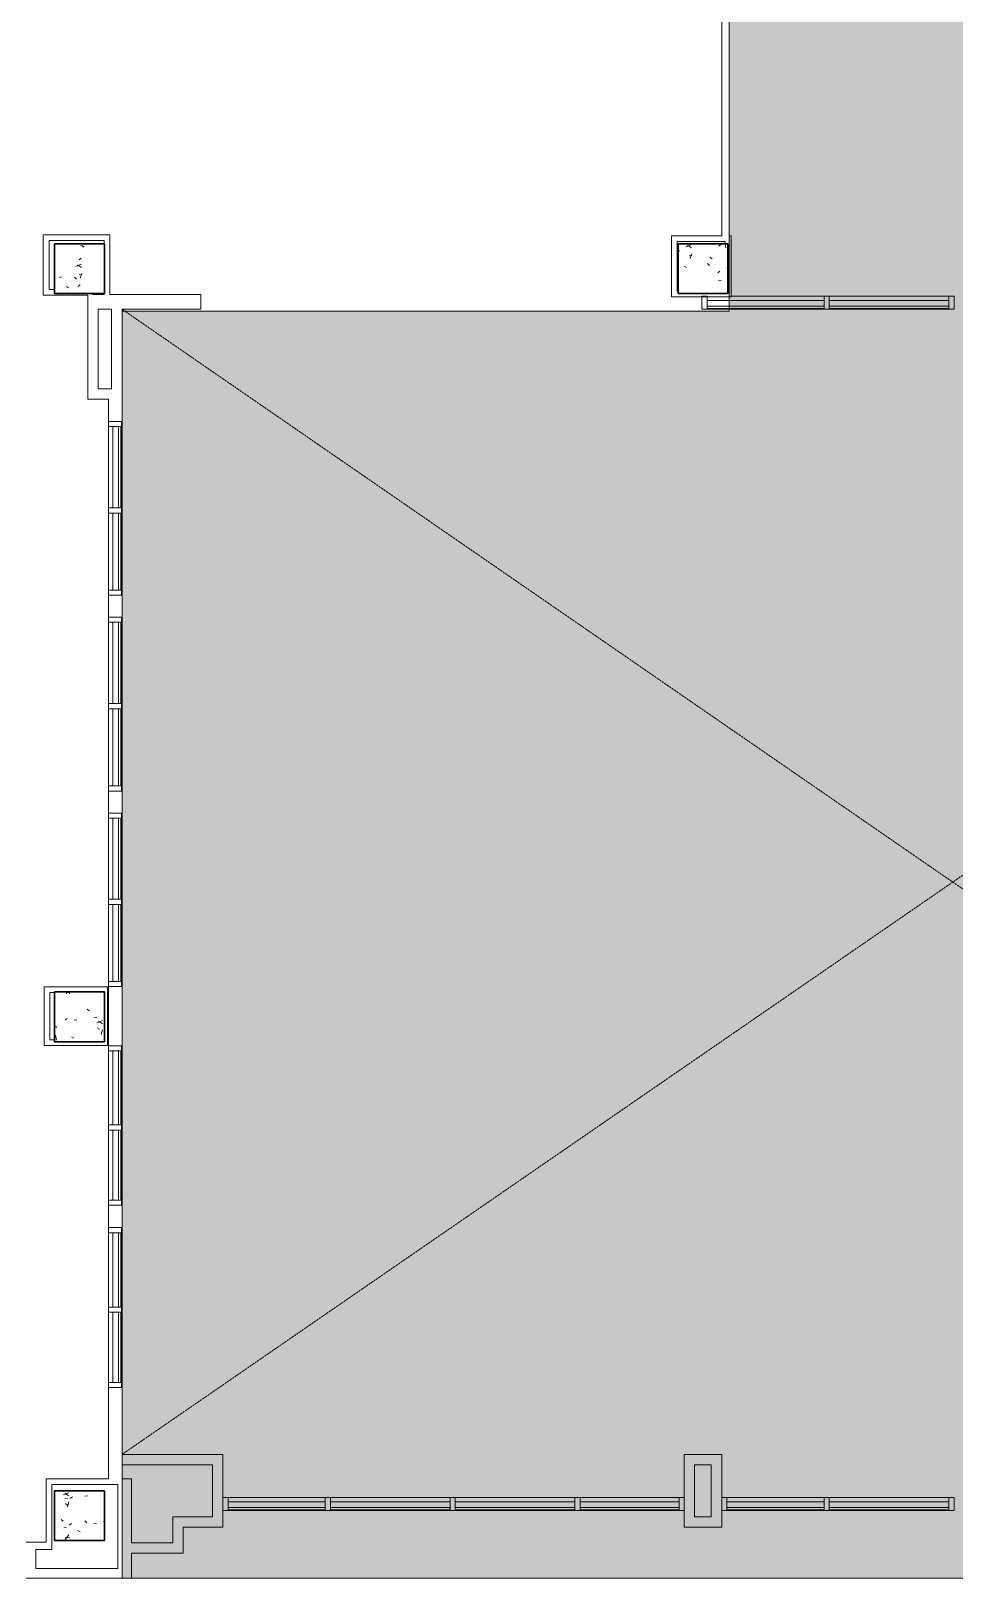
# Model space of a CAD drawing. Header units: inches. Extents: x 45807 to 48637, y -37659 to -35436.
# Drawn here: x 46526 to 46970, y -37659 to -36914 of the extents above; entities that cross this region are included whole.
import ezdxf

# ---------------------------------------------------------------- set-up
doc = ezdxf.new("R2010")
doc.units = ezdxf.units.IN
doc.header["$MEASUREMENT"] = 0
doc.linetypes.add('Hidden 1_8_', pattern=[0.1875, 0.125, -0.0625])
for name, color, linetype, lineweight in [('A-DETL-GENF', 92, 'Continuous', 9), ('A-DETL-HDLN', 90, 'Hidden 1_8_', 9), ('A-DETL-THIN', 151, 'Continuous', 9), ('A-GLAZ-CURT', 52, 'Continuous', 9), ('A-GLAZ-CWMG', 51, 'Continuous', 9), ('A-WALL', 113, 'Continuous', 9), ('I-WALL', 2, 'Continuous', 9), ('S-COLS', 52, 'Continuous', 9)]:
    doc.layers.add(name, color=color, linetype=linetype, lineweight=lineweight)

# ---------------------------------------------------------------- blocks, each defined once
blk = doc.blocks.new('Concrete-Rectangular-Column - 24 x 24-V3-FIRST FLOOR DEMOLITION')
at = {"layer": 'S-COLS'}
h = blk.add_hatch(dxfattribs=at)
h.set_pattern_fill('FP2_5', color=256, style=0, pattern_type=2)
h.set_pattern_definition([(50, (-46549.434, 37028.848), (27.5427005, -2.409921), [2.88, -31.68]), (355, (-46549.434, 37028.848), (-5.327844, 28.884266), [2.304, -25.344]), (100.451, (-46547.138, 37028.647), (22.215316, 26.47393), [2.448, -26.924]), (46.184, (-46549.434, 37036.528), (40.981875, -6.356422), [4.32, -47.52]), (96.636, (-46546.018, 37035.998), (35.890748, 37.40619), [3.671, -40.386]), (351.184, (-46549.434, 37036.53), (35.890973, 37.406216), [3.456, -38.016]), (21, (-46545.594, 37034.608), (22.921036, -15.4607306), [2.88, -31.68]), (326, (-46545.594, 37034.608), (9.343532, 27.845738), [2.304, -25.344]), (71.451, (-46543.683, 37033.32), (32.264769, 12.384422), [2.448, -26.924]), (37.5, (-46549.434, 37028.848), (0.466855, 12.782707), [1.267, -23.77, 1.267, -24.461, -25.44]), (37.5, (-46549.434, 37028.848), (0.466855, 12.782707), [-50.765, 1.267, -24.173]), (7.5, (-46549.434, 37028.848), (10.1015895, 15.1450904), [1.267, -13.402, 1.267, -23.194, -9.696]), (7.5, (-46549.434, 37028.848), (10.1015895, 15.1450904), [-39.13, 1.267, -8.429]), (327.5, (-46557.997, 37028.848), (20.4991609, -0.8657796), [1.267, -8.333, 1.267, -28.685, -39.744]), (327.5, (-46557.997, 37028.848), (20.4991609, -0.8657796), [-39.552, 1.267, -38.477]), (317.5, (-46561.837, 37028.848), (22.3947794, 3.844288), [1.267, -11.213, 1.267, -18.624, -28.224]), (317.5, (-46561.837, 37028.848), (22.3947794, 3.844288), [-32.371, 1.267, -26.957])])
h.paths.add_polyline_path([(-12, -12), (12, -12), (12, 12), (-12, 12)], flags=0)
at = {"layer": 'S-COLS', "lineweight": 30}
for p, q in [((12, 12), (-12, 12)), ((-12, 12), (-12, -12)), ((12, -12), (12, 12)), ((-12, -12), (12, -12))]:
    blk.add_line(p, q, dxfattribs=at)
blk = doc.blocks.new('Concrete-Rectangular-Column - 24 x 24-V6-FIRST FLOOR DEMOLITION')
at = {"layer": 'S-COLS'}
h = blk.add_hatch(dxfattribs=at)
h.set_pattern_fill('FP2_8', color=256, style=0, pattern_type=2)
h.set_pattern_definition([(50, (-46549.434, 37388.848), (27.5427005, -2.409921), [2.88, -31.68]), (355, (-46549.434, 37388.848), (-5.327844, 28.884266), [2.304, -25.344]), (100.451, (-46547.138, 37388.647), (22.215316, 26.47393), [2.448, -26.924]), (46.184, (-46549.434, 37396.528), (40.981875, -6.356422), [4.32, -47.52]), (96.636, (-46546.018, 37395.998), (35.890748, 37.40619), [3.671, -40.386]), (351.184, (-46549.434, 37396.53), (35.890973, 37.406216), [3.456, -38.016]), (21, (-46545.594, 37394.608), (22.921036, -15.4607306), [2.88, -31.68]), (326, (-46545.594, 37394.608), (9.343532, 27.845738), [2.304, -25.344]), (71.451, (-46543.683, 37393.32), (32.264769, 12.384422), [2.448, -26.924]), (37.5, (-46549.434, 37388.848), (0.466855, 12.782707), [1.267, -23.77, 1.267, -24.461, -25.44]), (37.5, (-46549.434, 37388.848), (0.466855, 12.782707), [-50.765, 1.267, -24.173]), (7.5, (-46549.434, 37388.848), (10.1015895, 15.1450904), [1.267, -13.402, 1.267, -23.194, -9.696]), (7.5, (-46549.434, 37388.848), (10.1015895, 15.1450904), [-39.13, 1.267, -8.429]), (327.5, (-46557.997, 37388.848), (20.4991609, -0.8657796), [1.267, -8.333, 1.267, -28.685, -39.744]), (327.5, (-46557.997, 37388.848), (20.4991609, -0.8657796), [-39.552, 1.267, -38.477]), (317.5, (-46561.837, 37388.848), (22.3947794, 3.844288), [1.267, -11.213, 1.267, -18.624, -28.224]), (317.5, (-46561.837, 37388.848), (22.3947794, 3.844288), [-32.371, 1.267, -26.957])])
h.paths.add_polyline_path([(-9.2, -12), (12, -12), (12, 12), (-12, 12), (-12, -12)], flags=0)
at = {"layer": 'S-COLS', "lineweight": 30}
for p, q in [((12, 12), (-12, 12)), ((-12, 12), (-12, -12)), ((12, -12), (12, 12)), ((-12, -12), (12, -12))]:
    blk.add_line(p, q, dxfattribs=at)
blk = doc.blocks.new('Concrete-Rectangular-Column - 24 x 24-V10-FIRST FLOOR DEMOLITION')
at = {"layer": 'S-COLS'}
h = blk.add_hatch(dxfattribs=at)
h.set_pattern_fill('FP2_12', color=256, style=0, pattern_type=2)
h.set_pattern_definition([(50, (-46549.434, 37628.848), (27.5427005, -2.409921), [2.88, -31.68]), (355, (-46549.434, 37628.848), (-5.327844, 28.884266), [2.304, -25.344]), (100.451, (-46547.138, 37628.647), (22.215316, 26.47393), [2.448, -26.924]), (46.184, (-46549.434, 37636.528), (40.981875, -6.356422), [4.32, -47.52]), (96.636, (-46546.018, 37635.998), (35.890748, 37.40619), [3.671, -40.386]), (351.184, (-46549.434, 37636.53), (35.890973, 37.406216), [3.456, -38.016]), (21, (-46545.594, 37634.608), (22.921036, -15.4607306), [2.88, -31.68]), (326, (-46545.594, 37634.608), (9.343532, 27.845738), [2.304, -25.344]), (71.451, (-46543.683, 37633.32), (32.264769, 12.384422), [2.448, -26.924]), (37.5, (-46549.434, 37628.848), (0.466855, 12.782707), [1.267, -23.77, 1.267, -24.461, -25.44]), (37.5, (-46549.434, 37628.848), (0.466855, 12.782707), [-50.765, 1.267, -24.173]), (7.5, (-46549.434, 37628.848), (10.1015895, 15.1450904), [1.267, -13.402, 1.267, -23.194, -9.696]), (7.5, (-46549.434, 37628.848), (10.1015895, 15.1450904), [-39.13, 1.267, -8.429]), (327.5, (-46557.997, 37628.848), (20.4991609, -0.8657796), [1.267, -8.333, 1.267, -28.685, -39.744]), (327.5, (-46557.997, 37628.848), (20.4991609, -0.8657796), [-39.552, 1.267, -38.477]), (317.5, (-46561.837, 37628.848), (22.3947794, 3.844288), [1.267, -11.213, 1.267, -18.624, -28.224]), (317.5, (-46561.837, 37628.848), (22.3947794, 3.844288), [-32.371, 1.267, -26.957])])
h.paths.add_polyline_path([(-9.2, -12), (12, -12), (12, 12), (-12, 12), (-12, -12)], flags=0)
at = {"layer": 'S-COLS', "lineweight": 30}
for p, q in [((12, 12), (-12, 12)), ((-12, 12), (-12, -12)), ((12, -12), (12, 12)), ((-12, -12), (12, -12))]:
    blk.add_line(p, q, dxfattribs=at)
blk = doc.blocks.new('Concrete-Rectangular-Column - 24 x 24-V11-FIRST FLOOR DEMOLITION')
at = {"layer": 'S-COLS'}
h = blk.add_hatch(dxfattribs=at)
h.set_pattern_fill('FP2_13', color=256, style=0, pattern_type=2)
h.set_pattern_definition([(50, (-46849.434, 37028.848), (27.5427005, -2.409921), [2.88, -31.68]), (355, (-46849.434, 37028.848), (-5.327844, 28.884266), [2.304, -25.344]), (100.451, (-46847.138, 37028.647), (22.215316, 26.47393), [2.448, -26.924]), (46.184, (-46849.434, 37036.528), (40.981875, -6.356422), [4.32, -47.52]), (96.636, (-46846.018, 37035.998), (35.890748, 37.40619), [3.671, -40.386]), (351.184, (-46849.434, 37036.53), (35.890973, 37.406216), [3.456, -38.016]), (21, (-46845.594, 37034.608), (22.921036, -15.4607306), [2.88, -31.68]), (326, (-46845.594, 37034.608), (9.343532, 27.845738), [2.304, -25.344]), (71.451, (-46843.683, 37033.32), (32.264769, 12.384422), [2.448, -26.924]), (37.5, (-46849.434, 37028.848), (0.466855, 12.782707), [1.267, -23.77, 1.267, -24.461, -25.44]), (37.5, (-46849.434, 37028.848), (0.466855, 12.782707), [-50.765, 1.267, -24.173]), (7.5, (-46849.434, 37028.848), (10.1015895, 15.1450904), [1.267, -13.402, 1.267, -23.194, -9.696]), (7.5, (-46849.434, 37028.848), (10.1015895, 15.1450904), [-39.13, 1.267, -8.429]), (327.5, (-46857.997, 37028.848), (20.4991609, -0.8657796), [1.267, -8.333, 1.267, -28.685, -39.744]), (327.5, (-46857.997, 37028.848), (20.4991609, -0.8657796), [-39.552, 1.267, -38.477]), (317.5, (-46861.837, 37028.848), (22.3947794, 3.844288), [1.267, -11.213, 1.267, -18.624, -28.224]), (317.5, (-46861.837, 37028.848), (22.3947794, 3.844288), [-32.371, 1.267, -26.957])])
h.paths.add_polyline_path([(12, -12), (12, 12), (-12, 12), (-12, -12)], flags=0)
at = {"layer": 'S-COLS', "lineweight": 30}
for p, q in [((12, 12), (-12, 12)), ((-12, 12), (-12, -12)), ((12, -12), (12, 12)), ((-12, -12), (12, -12))]:
    blk.add_line(p, q, dxfattribs=at)
blk = doc.blocks.new('Rectangular Mullion - 2_5_ x 5_ rectangular 2-4794859-FIRST FLOOR DEMOLITION')
at = {"layer": 'A-GLAZ-CWMG'}
for p, q in [((46563.43, -37530.96), (46563.43, -37564.71)), ((46569.68, -37530.96), (46569.68, -37564.71))]:
    blk.add_line(p, q, dxfattribs=at)
blk = doc.blocks.new('Rectangular Mullion - 2_5_ x 5_ rectangular 2-4793464-FIRST FLOOR DEMOLITION')
at = {"layer": 'A-GLAZ-CWMG', "lineweight": 20}
for p, q in [((0, 2.125), (-2.5, 2.125)), ((-2.5, 2.125), (-2.5, -4.125)), ((0, -4.125), (0, 2.125)), ((-2.5, -4.125), (0, -4.125))]:
    blk.add_line(p, q, dxfattribs=at)
blk = doc.blocks.new('System Panel - Glazed-4794866-FIRST FLOOR DEMOLITION')
at = {"layer": 'A-GLAZ-CURT', "lineweight": 13}
for p, q in [((16.875, -0.75), (-16.875, -0.75)), ((-16.875, -0.75), (-16.875, -1.75)), ((-16.875, -1.75), (16.875, -1.75)), ((16.875, -1.75), (16.875, -0.75))]:
    blk.add_line(p, q, dxfattribs=at)
blk = doc.blocks.new('Rectangular Mullion - 2_5_ x 5_ rectangular 2-4793468-FIRST FLOOR DEMOLITION')
at = {"layer": 'A-GLAZ-CWMG', "lineweight": 20}
for p, q in [((-2.5, 2.125), (0, 2.125)), ((-2.5, -4.125), (-2.5, 2.125)), ((0, 2.125), (0, -4.125)), ((0, -4.125), (-2.5, -4.125))]:
    blk.add_line(p, q, dxfattribs=at)
blk = doc.blocks.new('Rectangular Mullion - 2_5_ x 5_ rectangular 3-4794861-FIRST FLOOR DEMOLITION')
at = {"layer": 'A-GLAZ-CWMG'}
for p, q in [((46565.56, -37564.71), (46565.56, -37530.96)), ((46569.56, -37530.96), (46569.56, -37564.71))]:
    blk.add_line(p, q, dxfattribs=at)
blk = doc.blocks.new('Rectangular Mullion - 2_5_ x 5_ rectangular 2-4794847-FIRST FLOOR DEMOLITION')
at = {"layer": 'A-GLAZ-CWMG'}
for p, q in [((46563.43, -37443.35), (46563.43, -37476.96)), ((46569.68, -37443.35), (46569.68, -37476.96))]:
    blk.add_line(p, q, dxfattribs=at)
blk = doc.blocks.new('System Panel - Glazed-4794854-FIRST FLOOR DEMOLITION')
at = {"layer": 'A-GLAZ-CURT', "lineweight": 13}
for p, q in [((16.8, -0.75), (-16.8, -0.75)), ((-16.8, -0.75), (-16.8, -1.75)), ((-16.8, -1.75), (16.8, -1.75)), ((16.8, -1.75), (16.8, -0.75))]:
    blk.add_line(p, q, dxfattribs=at)
blk = doc.blocks.new('Rectangular Mullion - 2_5_ x 5_ rectangular 3-4794849-FIRST FLOOR DEMOLITION')
at = {"layer": 'A-GLAZ-CWMG'}
for p, q in [((46565.56, -37476.96), (46565.56, -37443.35)), ((46569.56, -37443.35), (46569.56, -37476.96))]:
    blk.add_line(p, q, dxfattribs=at)
blk = doc.blocks.new('Rectangular Mullion - 2_5_ x 5_ rectangular 2-4794835-FIRST FLOOR DEMOLITION')
at = {"layer": 'A-GLAZ-CWMG'}
for p, q in [((46563.43, -37334.75), (46563.43, -37371.75)), ((46569.68, -37334.75), (46569.68, -37371.75))]:
    blk.add_line(p, q, dxfattribs=at)
blk = doc.blocks.new('System Panel - Glazed-4794842-FIRST FLOOR DEMOLITION')
at = {"layer": 'A-GLAZ-CURT', "lineweight": 13}
for p, q in [((18.5, -0.75), (-18.5, -0.75)), ((-18.5, -0.75), (-18.5, -1.75)), ((-18.5, -1.75), (18.5, -1.75)), ((18.5, -1.75), (18.5, -0.75))]:
    blk.add_line(p, q, dxfattribs=at)
blk = doc.blocks.new('Rectangular Mullion - 2_5_ x 5_ rectangular 3-4794837-FIRST FLOOR DEMOLITION')
at = {"layer": 'A-GLAZ-CWMG'}
for p, q in [((46565.56, -37371.75), (46565.56, -37334.75)), ((46569.56, -37334.75), (46569.56, -37371.75))]:
    blk.add_line(p, q, dxfattribs=at)
blk = doc.blocks.new('Rectangular Mullion - 2_5_ x 5_ rectangular 2-4794823-FIRST FLOOR DEMOLITION')
at = {"layer": 'A-GLAZ-CWMG'}
for p, q in [((46563.43, -37240.62), (46563.43, -37277.75)), ((46569.68, -37240.62), (46569.68, -37277.75))]:
    blk.add_line(p, q, dxfattribs=at)
blk = doc.blocks.new('System Panel - Glazed-4794830-FIRST FLOOR DEMOLITION')
at = {"layer": 'A-GLAZ-CURT', "lineweight": 13}
for p, q in [((18.5625, -0.75), (-18.5625, -0.75)), ((-18.5625, -0.75), (-18.5625, -1.75)), ((-18.5625, -1.75), (18.5625, -1.75)), ((18.5625, -1.75), (18.5625, -0.75))]:
    blk.add_line(p, q, dxfattribs=at)
blk = doc.blocks.new('Rectangular Mullion - 2_5_ x 5_ rectangular 3-4794825-FIRST FLOOR DEMOLITION')
at = {"layer": 'A-GLAZ-CWMG'}
for p, q in [((46565.56, -37277.75), (46565.56, -37240.62)), ((46569.56, -37240.62), (46569.56, -37277.75))]:
    blk.add_line(p, q, dxfattribs=at)
blk = doc.blocks.new('Rectangular Mullion - 2_5_ x 5_ rectangular 2-4794797-FIRST FLOOR DEMOLITION')
at = {"layer": 'A-GLAZ-CWMG'}
for p, q in [((46563.43, -37146.42), (46563.43, -37183.5)), ((46569.68, -37146.42), (46569.68, -37183.5))]:
    blk.add_line(p, q, dxfattribs=at)
blk = doc.blocks.new('System Panel - Glazed-4794806-FIRST FLOOR DEMOLITION')
at = {"layer": 'A-GLAZ-CURT', "lineweight": 13}
for p, q in [((18.54, -0.75), (-18.54, -0.75)), ((-18.54, -0.75), (-18.54, -1.75)), ((-18.54, -1.75), (18.54, -1.75)), ((18.54, -1.75), (18.54, -0.75))]:
    blk.add_line(p, q, dxfattribs=at)
blk = doc.blocks.new('Rectangular Mullion - 2_5_ x 5_ rectangular 3-4794799-FIRST FLOOR DEMOLITION')
at = {"layer": 'A-GLAZ-CWMG'}
for p, q in [((46565.56, -37183.5), (46565.56, -37146.42)), ((46569.56, -37146.42), (46569.56, -37183.5))]:
    blk.add_line(p, q, dxfattribs=at)
blk = doc.blocks.new('System Panel - Glazed-4794808-FIRST FLOOR DEMOLITION')
at = {"layer": 'A-GLAZ-CURT', "lineweight": 13}
for p, q in [((19.54, -0.75), (-19.54, -0.75)), ((-19.54, -0.75), (-19.54, -1.75)), ((-19.54, -1.75), (19.54, -1.75)), ((19.54, -1.75), (19.54, -0.75))]:
    blk.add_line(p, q, dxfattribs=at)
blk = doc.blocks.new('Rectangular Mullion - 2_5_ x 5_ rectangular 2-4794800-FIRST FLOOR DEMOLITION')
at = {"layer": 'A-GLAZ-CWMG'}
for p, q in [((46563.43, -37104.85), (46563.43, -37143.92)), ((46569.68, -37104.85), (46569.68, -37143.92))]:
    blk.add_line(p, q, dxfattribs=at)
blk = doc.blocks.new('Rectangular Mullion - 2_5_ x 5_ rectangular 3-4794802-FIRST FLOOR DEMOLITION')
at = {"layer": 'A-GLAZ-CWMG'}
for p, q in [((46565.56, -37143.92), (46565.56, -37104.85)), ((46569.56, -37104.85), (46569.56, -37143.92))]:
    blk.add_line(p, q, dxfattribs=at)
blk = doc.blocks.new('System Panel - Glazed-4794832-FIRST FLOOR DEMOLITION')
at = {"layer": 'A-GLAZ-CURT', "lineweight": 13}
for p, q in [((19.5625, -0.75), (-19.5625, -0.75)), ((-19.5625, -0.75), (-19.5625, -1.75)), ((-19.5625, -1.75), (19.5625, -1.75)), ((19.5625, -1.75), (19.5625, -0.75))]:
    blk.add_line(p, q, dxfattribs=at)
blk = doc.blocks.new('Rectangular Mullion - 2_5_ x 5_ rectangular 2-4794826-FIRST FLOOR DEMOLITION')
at = {"layer": 'A-GLAZ-CWMG'}
for p, q in [((46563.43, -37199), (46563.43, -37238.12)), ((46569.68, -37199), (46569.68, -37238.12))]:
    blk.add_line(p, q, dxfattribs=at)
blk = doc.blocks.new('Rectangular Mullion - 2_5_ x 5_ rectangular 3-4794828-FIRST FLOOR DEMOLITION')
at = {"layer": 'A-GLAZ-CWMG'}
for p, q in [((46565.56, -37238.12), (46565.56, -37199)), ((46569.56, -37199), (46569.56, -37238.12))]:
    blk.add_line(p, q, dxfattribs=at)
blk = doc.blocks.new('System Panel - Glazed-4794844-FIRST FLOOR DEMOLITION')
at = {"layer": 'A-GLAZ-CURT', "lineweight": 13}
for p, q in [((19.5, -0.75), (-19.5, -0.75)), ((-19.5, -0.75), (-19.5, -1.75)), ((-19.5, -1.75), (19.5, -1.75)), ((19.5, -1.75), (19.5, -0.75))]:
    blk.add_line(p, q, dxfattribs=at)
blk = doc.blocks.new('Rectangular Mullion - 2_5_ x 5_ rectangular 2-4794838-FIRST FLOOR DEMOLITION')
at = {"layer": 'A-GLAZ-CWMG'}
for p, q in [((46563.43, -37293.25), (46563.43, -37332.25)), ((46569.68, -37293.25), (46569.68, -37332.25))]:
    blk.add_line(p, q, dxfattribs=at)
blk = doc.blocks.new('Rectangular Mullion - 2_5_ x 5_ rectangular 3-4794840-FIRST FLOOR DEMOLITION')
at = {"layer": 'A-GLAZ-CWMG'}
for p, q in [((46565.56, -37332.25), (46565.56, -37293.25)), ((46569.56, -37293.25), (46569.56, -37332.25))]:
    blk.add_line(p, q, dxfattribs=at)
blk = doc.blocks.new('System Panel - Glazed-4794856-FIRST FLOOR DEMOLITION')
at = {"layer": 'A-GLAZ-CURT', "lineweight": 13}
for p, q in [((17.8, -0.75), (-17.8, -0.75)), ((-17.8, -0.75), (-17.8, -1.75)), ((-17.8, -1.75), (17.8, -1.75)), ((17.8, -1.75), (17.8, -0.75))]:
    blk.add_line(p, q, dxfattribs=at)
blk = doc.blocks.new('Rectangular Mullion - 2_5_ x 5_ rectangular 2-4794850-FIRST FLOOR DEMOLITION')
at = {"layer": 'A-GLAZ-CWMG'}
for p, q in [((46563.43, -37405.25), (46563.43, -37440.85)), ((46569.68, -37405.25), (46569.68, -37440.85))]:
    blk.add_line(p, q, dxfattribs=at)
blk = doc.blocks.new('Rectangular Mullion - 2_5_ x 5_ rectangular 3-4794852-FIRST FLOOR DEMOLITION')
at = {"layer": 'A-GLAZ-CWMG'}
for p, q in [((46565.56, -37440.85), (46565.56, -37405.25)), ((46569.56, -37405.25), (46569.56, -37440.85))]:
    blk.add_line(p, q, dxfattribs=at)
blk = doc.blocks.new('System Panel - Glazed-4794868-FIRST FLOOR DEMOLITION')
at = {"layer": 'A-GLAZ-CURT', "lineweight": 13}
for p, q in [((17.875, -0.75), (-17.875, -0.75)), ((-17.875, -0.75), (-17.875, -1.75)), ((-17.875, -1.75), (17.875, -1.75)), ((17.875, -1.75), (17.875, -0.75))]:
    blk.add_line(p, q, dxfattribs=at)
blk = doc.blocks.new('Rectangular Mullion - 2_5_ x 5_ rectangular 2-4794862-FIRST FLOOR DEMOLITION')
at = {"layer": 'A-GLAZ-CWMG'}
for p, q in [((46563.43, -37492.71), (46563.43, -37528.46)), ((46569.68, -37492.71), (46569.68, -37528.46))]:
    blk.add_line(p, q, dxfattribs=at)
blk = doc.blocks.new('Rectangular Mullion - 2_5_ x 5_ rectangular 3-4794864-FIRST FLOOR DEMOLITION')
at = {"layer": 'A-GLAZ-CWMG'}
for p, q in [((46565.56, -37528.46), (46565.56, -37492.71)), ((46569.56, -37492.71), (46569.56, -37528.46))]:
    blk.add_line(p, q, dxfattribs=at)
blk = doc.blocks.new('Rectangular Mullion - 2_5_ x 5_ rectangular 2-4794803-FIRST FLOOR DEMOLITION')
at = {"layer": 'A-GLAZ-CWMG', "lineweight": 20}
for p, q in [((-2.25, 2.125), (0.25, 2.125)), ((-2.25, -4.125), (-2.25, 2.125)), ((0.25, 2.125), (0.25, -4.125)), ((0.25, -4.125), (-2.25, -4.125))]:
    blk.add_line(p, q, dxfattribs=at)
blk = doc.blocks.new('Rectangular Mullion - 2_5_ x 5_ rectangular 2-4795505-FIRST FLOOR DEMOLITION')
at = {"layer": 'A-GLAZ-CWMG'}
for p, q in [((46907.68, -37042.1), (46862.93, -37042.1)), ((46907.68, -37048.35), (46851.43, -37048.35))]:
    blk.add_line(p, q, dxfattribs=at)
blk = doc.blocks.new('System Panel - Glazed-4795512-FIRST FLOOR DEMOLITION')
at = {"layer": 'A-GLAZ-CURT', "lineweight": 13}
for p, q in [((28.125, -0.75), (-28.125, -0.75)), ((-28.125, -0.75), (-28.125, -1.75)), ((-28.125, -1.75), (28.125, -1.75)), ((28.125, -1.75), (28.125, -0.75))]:
    blk.add_line(p, q, dxfattribs=at)
blk = doc.blocks.new('Rectangular Mullion - 2_5_ x 5_ rectangular 3-4795506-FIRST FLOOR DEMOLITION')
at = {"layer": 'A-GLAZ-CWMG'}
for p, q in [((46851.43, -37044.22), (46907.68, -37044.22)), ((46907.68, -37048.22), (46851.43, -37048.22))]:
    blk.add_line(p, q, dxfattribs=at)
blk = doc.blocks.new('System Panel - Glazed-4795486-FIRST FLOOR DEMOLITION')
at = {"layer": 'A-GLAZ-CURT', "lineweight": 13}
for p, q in [((28.77, -0.75), (-28.77, -0.75)), ((-28.77, -0.75), (-28.77, -1.75)), ((-28.77, -1.75), (28.77, -1.75)), ((28.77, -1.75), (28.77, -0.75))]:
    blk.add_line(p, q, dxfattribs=at)
blk = doc.blocks.new('Rectangular Mullion - 2_5_ x 5_ rectangular 2-4795517-FIRST FLOOR DEMOLITION')
at = {"layer": 'A-GLAZ-CWMG'}
for p, q in [((46967.73, -37042.1), (46910.18, -37042.1)), ((46967.73, -37048.35), (46910.18, -37048.35))]:
    blk.add_line(p, q, dxfattribs=at)
blk = doc.blocks.new('Rectangular Mullion - 2_5_ x 5_ rectangular 3-4795518-FIRST FLOOR DEMOLITION')
at = {"layer": 'A-GLAZ-CWMG'}
for p, q in [((46910.18, -37044.22), (46967.73, -37044.22)), ((46967.73, -37048.22), (46910.18, -37048.22))]:
    blk.add_line(p, q, dxfattribs=at)
blk = doc.blocks.new('Rectangular Mullion - 2_5_ x 5_ rectangular 2-V14-FIRST FLOOR DEMOLITION')
at = {"layer": 'A-GLAZ-CWMG', "lineweight": 20}
for p, q in [((-2.25, 2.125), (0.25, 2.125)), ((-2.25, -4.125), (-2.25, 2.125)), ((0.25, 2.125), (0.25, -4.125)), ((0.25, -4.125), (-2.25, -4.125))]:
    blk.add_line(p, q, dxfattribs=at)
blk = doc.blocks.new('Rectangular Mullion - 2_5_ x 5_ rectangular 2-4832376-FIRST FLOOR DEMOLITION')
at = {"layer": 'A-GLAZ-CWMG'}
for p, q in [((46907.68, -37620.1), (46860.93, -37620.1)), ((46907.68, -37626.35), (46860.93, -37626.35))]:
    blk.add_line(p, q, dxfattribs=at)
blk = doc.blocks.new('Rectangular Mullion - 2_5_ x 5_ rectangular 2-V16-FIRST FLOOR DEMOLITION')
at = {"layer": 'A-GLAZ-CWMG', "lineweight": 20}
for p, q in [((0, 2.125), (-2.5, 2.125)), ((-2.5, 2.125), (-2.5, -4.125)), ((0, -4.125), (0, 2.125)), ((-2.5, -4.125), (0, -4.125))]:
    blk.add_line(p, q, dxfattribs=at)
blk = doc.blocks.new('System Panel - Glazed-4832380-FIRST FLOOR DEMOLITION')
at = {"layer": 'A-GLAZ-CURT', "lineweight": 13}
for p, q in [((23.375, -0.75), (-23.375, -0.75)), ((-23.375, -0.75), (-23.375, -1.75)), ((-23.375, -1.75), (23.375, -1.75)), ((23.375, -1.75), (23.375, -0.75))]:
    blk.add_line(p, q, dxfattribs=at)
blk = doc.blocks.new('Rectangular Mullion - 2_5_ x 5_ rectangular 3-4832377-FIRST FLOOR DEMOLITION')
at = {"layer": 'A-GLAZ-CWMG'}
for p, q in [((46860.93, -37622.22), (46907.68, -37622.22)), ((46907.68, -37626.22), (46860.93, -37626.22))]:
    blk.add_line(p, q, dxfattribs=at)
blk = doc.blocks.new('Rectangular Mullion - 2_5_ x 5_ rectangular 2-V13-FIRST FLOOR DEMOLITION')
at = {"layer": 'A-GLAZ-CWMG', "lineweight": 20}
for p, q in [((-2.5, 2.125), (0, 2.125)), ((-2.5, -4.125), (-2.5, 2.125)), ((0, 2.125), (0, -4.125)), ((0, -4.125), (-2.5, -4.125))]:
    blk.add_line(p, q, dxfattribs=at)
blk = doc.blocks.new('System Panel - Glazed-4832405-FIRST FLOOR DEMOLITION')
at = {"layer": 'A-GLAZ-CURT', "lineweight": 13}
for p, q in [((23.83, -0.75), (-23.83, -0.75)), ((-23.83, -0.75), (-23.83, -1.75)), ((-23.83, -1.75), (23.83, -1.75)), ((23.83, -1.75), (23.83, -0.75))]:
    blk.add_line(p, q, dxfattribs=at)
blk = doc.blocks.new('Rectangular Mullion - 2_5_ x 5_ rectangular 2-4832402-FIRST FLOOR DEMOLITION')
at = {"layer": 'A-GLAZ-CWMG'}
for p, q in [((47077.93, -37620.1), (47030.27, -37620.1)), ((47077.93, -37626.35), (47030.27, -37626.35))]:
    blk.add_line(p, q, dxfattribs=at)
blk = doc.blocks.new('Rectangular Mullion - 2_5_ x 5_ rectangular 3-4832403-FIRST FLOOR DEMOLITION')
at = {"layer": 'A-GLAZ-CWMG'}
for p, q in [((47030.27, -37622.22), (47077.93, -37622.22)), ((47077.93, -37626.22), (47030.27, -37626.22))]:
    blk.add_line(p, q, dxfattribs=at)

msp = doc.modelspace()

# ---------------------------------------------------------------- hatches: boundary and pattern name
at = {"layer": 'A-DETL-GENF'}
h = msp.add_hatch(color=9, dxfattribs=at)
h.paths.add_polyline_path([(48135.43, -37658.85), (48135.43, -37255.85), (48256.43, -37255.85), (48256.43, -36855.85), (48636.43, -36855.85), (48636.43, -36432.85), (48075.43, -36432.85), (48075.43, -35435.85), (45807.43, -35435.85), (45807.43, -36911.1), (46010.06, -36911.1), (46010.06, -36715.47), (46346.43, -36715.47), (46346.43, -36861.97), (46862.06, -36861.97), (46862.06, -37049.35), (46569.93, -37049.35), (46569.93, -37658.85), (48134.43, -37658.85)], flags=0)
h.paths.add_polyline_path([(46426.05, -36636.53), (46426.05, -36636.53), (46425.7, -36636.26)], flags=0)
h.paths.add_polyline_path([(46424.23, -36620.61), (46424.23, -36620.61), (46424.32, -36620.54)], flags=0)
h.paths.add_polyline_path([(46426.05, -36600.53), (46426.05, -36600.53), (46425.2, -36599.88)], flags=0)
h.paths.add_polyline_path([(46424.23, -36584.61), (46424.23, -36584.61), (46424.32, -36584.54)], flags=0)
h.paths.add_polyline_path([(46747.54, -36560.8), (46747.54, -36560.8), (46747.54, -36546.77)], flags=0)
h.paths.add_polyline_path([(46747.54, -36575.15), (46747.54, -36575.15), (46747.54, -36560.8)], flags=0)
h.paths.add_polyline_path([(46749.59, -36574.71), (46749.59, -36574.71), (46750, -36574.71)], flags=0)
h.paths.add_polyline_path([(46433.88, -36566.57), (46433.88, -36566.57), (46433.88, -36564.83)], flags=0)
h.paths.add_polyline_path([(46426.05, -36564.53), (46426.05, -36564.53), (46425.2, -36563.88)], flags=0)
h.paths.add_polyline_path([(46424.23, -36548.61), (46424.23, -36548.61), (46424.32, -36548.54)], flags=0)
h.paths.add_polyline_path([(46749.59, -36538.71), (46749.59, -36538.71), (46750, -36538.71)], flags=0)
h.paths.add_polyline_path([(46426.05, -36528.53), (46426.05, -36528.53), (46425.2, -36527.88)], flags=0)
h.paths.add_polyline_path([(46747.54, -36517.73), (46747.54, -36517.73), (46747.54, -36514.32)], flags=0)
h.paths.add_polyline_path([(46424.23, -36512.61), (46424.23, -36512.61), (46424.32, -36512.54)], flags=0)
h.paths.add_polyline_path([(46749.59, -36502.71), (46749.59, -36502.71), (46750, -36502.71)], flags=0)
h.paths.add_polyline_path([(46426.05, -36492.53), (46426.05, -36492.53), (46425.2, -36491.88)], flags=0)
h.paths.add_polyline_path([(46747.54, -36474.67), (46747.54, -36474.67), (46747.54, -36473.46)], flags=0)
h.paths.add_polyline_path([(46747.54, -36489.02), (46747.54, -36489.02), (46747.54, -36478.32)], flags=0)
h.paths.add_polyline_path([(46749.59, -36466.71), (46749.59, -36466.71), (46750, -36466.71)], flags=0)

# ---------------------------------------------------------------- linework, layer by layer
at = {"layer": 'A-DETL-HDLN'}
for p, q in [((46569.93, -37048.35), (47368.93, -37599.37)), ((47368.93, -37048.85), (46569.93, -37599.37))]:
    msp.add_line(p, q, dxfattribs=at)
at = {"layer": 'A-DETL-THIN'}
for p, q in [((46862.06, -36861.97), (46862.06, -37049.35)), ((46862.06, -37049.35), (46569.93, -37049.35)), ((46569.93, -37049.35), (46569.93, -37658.85)), ((46569.93, -37658.85), (48135.43, -37658.85))]:
    msp.add_line(p, q, dxfattribs=at)
at = {"layer": 'A-WALL', "lineweight": 13}
for p, q in [((46561.31, -37041.35), (46555.93, -37041.35)), ((46607.81, -37041.35), (46564.06, -37041.35)), ((46607.81, -37048.35), (46607.81, -37041.35)), ((46558.43, -37048.35), (46564.93, -37048.35)), ((46569.93, -37048.35), (46607.81, -37048.35)), ((46563.43, -37091.6), (46563.43, -37102.35)), ((46569.93, -37102.35), (46569.93, -37091.6)), ((46563.43, -37102.35), (46569.93, -37102.35)), ((46563.43, -37186), (46563.43, -37196.5)), ((46569.93, -37186), (46563.43, -37186)), ((46569.93, -37196.5), (46569.93, -37186)), ((46563.43, -37196.5), (46569.93, -37196.5)), ((46563.43, -37280.25), (46563.43, -37290.75)), ((46569.93, -37280.25), (46563.43, -37280.25)), ((46569.93, -37290.75), (46569.93, -37280.25)), ((46563.43, -37290.75), (46569.93, -37290.75)), ((46563.43, -37374.25), (46563.43, -37402.75)), ((46569.93, -37374.25), (46563.43, -37374.25)), ((46569.93, -37402.75), (46569.93, -37374.25)), ((46563.43, -37402.75), (46569.93, -37402.75)), ((46563.43, -37479.46), (46563.43, -37490.21)), ((46569.93, -37479.46), (46563.43, -37479.46)), ((46569.93, -37490.21), (46569.93, -37479.46)), ((46563.43, -37490.21), (46569.93, -37490.21)), ((46563.43, -37567.21), (46563.43, -37611.1)), ((46569.93, -37567.21), (46563.43, -37567.21)), ((46569.93, -37599.37), (46569.93, -37567.21)), ((46569.93, -37611.1), (46569.93, -37604.37)), ((46574.43, -37611.1), (46569.93, -37611.1)), ((46574.43, -37641.85), (46574.43, -37611.1)), ((46567.93, -37613.85), (46567.93, -37654.22)), ((46528.43, -37641.6), (46523.81, -37641.6)), ((46528.43, -37654.22), (46528.43, -37645.1)), ((46574.43, -37658.85), (46574.43, -37646.85)), ((46567.93, -37654.22), (46528.43, -37654.22)), ((46523.81, -37658.85), (46574.43, -37658.85))]:
    msp.add_line(p, q, dxfattribs=at)
at = {"layer": 'I-WALL', "lineweight": 13}
for p, q in [((46862.06, -37013.1), (46862.06, -36866.6)), ((46858.56, -36894.35), (46858.56, -37013.1)), ((46564.06, -37012.6), (46532.06, -37012.6)), ((46532.06, -37012.6), (46532.06, -37041.6)), ((46534.81, -37015.35), (46561.31, -37015.35)), ((46534.81, -37038.85), (46534.81, -37015.35)), ((46561.31, -37015.35), (46561.31, -37016.85)), ((46564.06, -37041.35), (46564.06, -37012.6)), ((46834.31, -37013.1), (46834.31, -37042.35)), ((46858.56, -37013.1), (46834.31, -37013.1)), ((46837.06, -37039.6), (46837.06, -37015.85)), ((46837.06, -37015.85), (46860.18, -37015.85)), ((46860.18, -37015.85), (46860.18, -37016.85)), ((46862.93, -37013.1), (46862.06, -37013.1)), ((46862.93, -37042.35), (46862.93, -37013.1)), ((46537.43, -37038.85), (46534.81, -37038.85)), ((46837.43, -37039.6), (46837.06, -37039.6)), ((46532.06, -37041.6), (46553.43, -37041.6)), ((46553.43, -37041.6), (46553.43, -37091.6)), ((46555.93, -37041.35), (46555.93, -37040.85)), ((46561.31, -37040.85), (46561.31, -37041.35)), ((46834.31, -37042.35), (46862.93, -37042.35)), ((46558.43, -37086.6), (46558.43, -37048.35)), ((46564.93, -37048.35), (46564.93, -37086.6)), ((46569.93, -37091.6), (46569.93, -37048.35)), ((46553.43, -37091.6), (46563.43, -37091.6)), ((46564.93, -37086.6), (46558.43, -37086.6)), ((46562.93, -37374.35), (46532.43, -37374.35)), ((46532.43, -37374.35), (46532.43, -37402.6)), ((46562.93, -37402.6), (46562.93, -37374.35)), ((46535.18, -37377.1), (46537.43, -37377.1)), ((46535.18, -37399.85), (46535.18, -37377.1)), ((46532.43, -37402.6), (46562.93, -37402.6)), ((46537.43, -37399.85), (46535.18, -37399.85)), ((46618.43, -37599.37), (46569.93, -37599.37)), ((46569.93, -37604.37), (46613.43, -37604.37)), ((46613.43, -37604.37), (46613.43, -37629.36)), ((46618.43, -37634.36), (46618.43, -37599.37)), ((46840.43, -37599.37), (46840.43, -37634.37)), ((46858.43, -37599.37), (46840.43, -37599.37)), ((46845.43, -37629.37), (46845.43, -37604.37)), ((46845.43, -37604.37), (46853.43, -37604.37)), ((46853.43, -37604.37), (46853.43, -37629.37)), ((46858.43, -37634.37), (46858.43, -37599.37)), ((46533.43, -37611.1), (46533.43, -37641.6)), ((46563.43, -37611.1), (46533.43, -37611.1)), ((46536.18, -37645.1), (46536.18, -37613.85)), ((46536.18, -37613.85), (46567.93, -37613.85)), ((46594.43, -37629.36), (46594.43, -37641.85)), ((46613.43, -37629.36), (46594.43, -37629.36)), ((46599.43, -37646.85), (46599.43, -37634.36)), ((46599.43, -37634.36), (46618.43, -37634.36)), ((46840.43, -37634.37), (46858.43, -37634.37)), ((46853.43, -37629.37), (46845.43, -37629.37)), ((46533.43, -37641.6), (46528.43, -37641.6)), ((46594.43, -37641.85), (46574.43, -37641.85)), ((46528.43, -37645.1), (46536.18, -37645.1)), ((46574.43, -37646.85), (46599.43, -37646.85))]:
    msp.add_line(p, q, dxfattribs=at)

# ---------------------------------------------------------------- block references
at = {"layer": 'A-GLAZ-CURT'}
for name, p in [('System Panel - Glazed-4795512-FIRST FLOOR DEMOLITION', (46879.56, -37046.22)), ('System Panel - Glazed-4795486-FIRST FLOOR DEMOLITION', (46938.95, -37046.22)), ('System Panel - Glazed-4832380-FIRST FLOOR DEMOLITION', (46644.31, -37624.22)), ('System Panel - Glazed-4795486-FIRST FLOOR DEMOLITION', (46698.95, -37624.22)), ('System Panel - Glazed-4795486-FIRST FLOOR DEMOLITION', (46759, -37624.22)), ('System Panel - Glazed-4832405-FIRST FLOOR DEMOLITION', (46814.1, -37624.22)), ('System Panel - Glazed-4832380-FIRST FLOOR DEMOLITION', (46884.31, -37624.22)), ('System Panel - Glazed-4795486-FIRST FLOOR DEMOLITION', (46938.95, -37624.22))]:
    msp.add_blockref(name, p, dxfattribs=at)
at = {"layer": 'A-GLAZ-CURT', "rotation": 90}
for name, p in [('System Panel - Glazed-4794808-FIRST FLOOR DEMOLITION', (46567.56, -37124.39)), ('System Panel - Glazed-4794806-FIRST FLOOR DEMOLITION', (46567.56, -37164.96)), ('System Panel - Glazed-4794832-FIRST FLOOR DEMOLITION', (46567.56, -37218.56)), ('System Panel - Glazed-4794830-FIRST FLOOR DEMOLITION', (46567.56, -37259.19)), ('System Panel - Glazed-4794844-FIRST FLOOR DEMOLITION', (46567.56, -37312.75)), ('System Panel - Glazed-4794842-FIRST FLOOR DEMOLITION', (46567.56, -37353.25)), ('System Panel - Glazed-4794856-FIRST FLOOR DEMOLITION', (46567.56, -37423.05)), ('System Panel - Glazed-4794854-FIRST FLOOR DEMOLITION', (46567.56, -37460.15)), ('System Panel - Glazed-4794868-FIRST FLOOR DEMOLITION', (46567.56, -37510.58)), ('System Panel - Glazed-4794866-FIRST FLOOR DEMOLITION', (46567.56, -37547.83))]:
    msp.add_blockref(name, p, dxfattribs=at)
at = {"layer": 'A-GLAZ-CWMG'}
for name, p, rotation in [('Rectangular Mullion - 2_5_ x 5_ rectangular 2-4793464-FIRST FLOOR DEMOLITION', (46848.93, -37046.22), 180), ('Rectangular Mullion - 2_5_ x 5_ rectangular 2-4793464-FIRST FLOOR DEMOLITION', (46567.56, -37186), 270), ('Rectangular Mullion - 2_5_ x 5_ rectangular 2-4793464-FIRST FLOOR DEMOLITION', (46567.56, -37280.25), 270), ('Rectangular Mullion - 2_5_ x 5_ rectangular 2-4793464-FIRST FLOOR DEMOLITION', (46567.56, -37374.25), 270), ('Rectangular Mullion - 2_5_ x 5_ rectangular 2-4793464-FIRST FLOOR DEMOLITION', (46567.56, -37479.46), 270), ('Rectangular Mullion - 2_5_ x 5_ rectangular 2-4793464-FIRST FLOOR DEMOLITION', (46567.56, -37567.21), 270), ('Rectangular Mullion - 2_5_ x 5_ rectangular 2-V16-FIRST FLOOR DEMOLITION', (46618.43, -37624.22), 180), ('Rectangular Mullion - 2_5_ x 5_ rectangular 2-V16-FIRST FLOOR DEMOLITION', (46858.43, -37624.22), 180)]:
    msp.add_blockref(name, p, dxfattribs=dict(at, rotation=rotation))
for name, p in [('Rectangular Mullion - 2_5_ x 5_ rectangular 2-4795505-FIRST FLOOR DEMOLITION', (0, 0)), ('Rectangular Mullion - 2_5_ x 5_ rectangular 3-4795506-FIRST FLOOR DEMOLITION', (0, 0)), ('Rectangular Mullion - 2_5_ x 5_ rectangular 2-4795517-FIRST FLOOR DEMOLITION', (0, 0)), ('Rectangular Mullion - 2_5_ x 5_ rectangular 3-4795518-FIRST FLOOR DEMOLITION', (0, 0)), ('Rectangular Mullion - 2_5_ x 5_ rectangular 2-4794800-FIRST FLOOR DEMOLITION', (0, 0)), ('Rectangular Mullion - 2_5_ x 5_ rectangular 3-4794802-FIRST FLOOR DEMOLITION', (0, 0)), ('Rectangular Mullion - 2_5_ x 5_ rectangular 2-4794797-FIRST FLOOR DEMOLITION', (0, 0)), ('Rectangular Mullion - 2_5_ x 5_ rectangular 3-4794799-FIRST FLOOR DEMOLITION', (0, 0)), ('Rectangular Mullion - 2_5_ x 5_ rectangular 2-4794826-FIRST FLOOR DEMOLITION', (0, 0)), ('Rectangular Mullion - 2_5_ x 5_ rectangular 3-4794828-FIRST FLOOR DEMOLITION', (0, 0)), ('Rectangular Mullion - 2_5_ x 5_ rectangular 2-4794823-FIRST FLOOR DEMOLITION', (0, 0)), ('Rectangular Mullion - 2_5_ x 5_ rectangular 3-4794825-FIRST FLOOR DEMOLITION', (0, 0)), ('Rectangular Mullion - 2_5_ x 5_ rectangular 2-4794838-FIRST FLOOR DEMOLITION', (0, 0)), ('Rectangular Mullion - 2_5_ x 5_ rectangular 3-4794840-FIRST FLOOR DEMOLITION', (0, 0)), ('Rectangular Mullion - 2_5_ x 5_ rectangular 2-4794835-FIRST FLOOR DEMOLITION', (0, 0)), ('Rectangular Mullion - 2_5_ x 5_ rectangular 3-4794837-FIRST FLOOR DEMOLITION', (0, 0)), ('Rectangular Mullion - 2_5_ x 5_ rectangular 2-4794850-FIRST FLOOR DEMOLITION', (0, 0)), ('Rectangular Mullion - 2_5_ x 5_ rectangular 3-4794852-FIRST FLOOR DEMOLITION', (0, 0)), ('Rectangular Mullion - 2_5_ x 5_ rectangular 2-4794847-FIRST FLOOR DEMOLITION', (0, 0)), ('Rectangular Mullion - 2_5_ x 5_ rectangular 3-4794849-FIRST FLOOR DEMOLITION', (0, 0)), ('Rectangular Mullion - 2_5_ x 5_ rectangular 2-4794862-FIRST FLOOR DEMOLITION', (0, 0)), ('Rectangular Mullion - 2_5_ x 5_ rectangular 3-4794864-FIRST FLOOR DEMOLITION', (0, 0)), ('Rectangular Mullion - 2_5_ x 5_ rectangular 2-4794859-FIRST FLOOR DEMOLITION', (0, 0)), ('Rectangular Mullion - 2_5_ x 5_ rectangular 3-4794861-FIRST FLOOR DEMOLITION', (0, 0)), ('Rectangular Mullion - 2_5_ x 5_ rectangular 2-4832376-FIRST FLOOR DEMOLITION', (-240, 0)), ('Rectangular Mullion - 2_5_ x 5_ rectangular 2-4795517-FIRST FLOOR DEMOLITION', (-240, -578)), ('Rectangular Mullion - 2_5_ x 5_ rectangular 2-4795517-FIRST FLOOR DEMOLITION', (-179.96, -578)), ('Rectangular Mullion - 2_5_ x 5_ rectangular 2-4832402-FIRST FLOOR DEMOLITION', (-240, 0)), ('Rectangular Mullion - 2_5_ x 5_ rectangular 2-4832376-FIRST FLOOR DEMOLITION', (0, 0)), ('Rectangular Mullion - 2_5_ x 5_ rectangular 2-4795517-FIRST FLOOR DEMOLITION', (0, -578)), ('Rectangular Mullion - 2_5_ x 5_ rectangular 3-4832377-FIRST FLOOR DEMOLITION', (-240, 0)), ('Rectangular Mullion - 2_5_ x 5_ rectangular 3-4795518-FIRST FLOOR DEMOLITION', (-240, -578)), ('Rectangular Mullion - 2_5_ x 5_ rectangular 3-4795518-FIRST FLOOR DEMOLITION', (-179.96, -578)), ('Rectangular Mullion - 2_5_ x 5_ rectangular 3-4832403-FIRST FLOOR DEMOLITION', (-240, 0)), ('Rectangular Mullion - 2_5_ x 5_ rectangular 3-4832377-FIRST FLOOR DEMOLITION', (0, 0)), ('Rectangular Mullion - 2_5_ x 5_ rectangular 3-4795518-FIRST FLOOR DEMOLITION', (0, -578))]:
    msp.add_blockref(name, p, dxfattribs=at)
at = {"layer": 'A-GLAZ-CWMG', "extrusion": (0, 0, -1)}
for name, p, rotation in [('Rectangular Mullion - 2_5_ x 5_ rectangular 2-V14-FIRST FLOOR DEMOLITION', (-46909.93, -37046.22), 180), ('Rectangular Mullion - 2_5_ x 5_ rectangular 2-V14-FIRST FLOOR DEMOLITION', (-46969.98, -37046.22), 180), ('Rectangular Mullion - 2_5_ x 5_ rectangular 2-4793468-FIRST FLOOR DEMOLITION', (-46567.56, -37102.35), 90), ('Rectangular Mullion - 2_5_ x 5_ rectangular 2-4794803-FIRST FLOOR DEMOLITION', (-46567.56, -37144.17), 90), ('Rectangular Mullion - 2_5_ x 5_ rectangular 2-4793468-FIRST FLOOR DEMOLITION', (-46567.56, -37196.5), 90), ('Rectangular Mullion - 2_5_ x 5_ rectangular 2-4794803-FIRST FLOOR DEMOLITION', (-46567.56, -37238.37), 90), ('Rectangular Mullion - 2_5_ x 5_ rectangular 2-4793468-FIRST FLOOR DEMOLITION', (-46567.56, -37290.75), 90), ('Rectangular Mullion - 2_5_ x 5_ rectangular 2-4794803-FIRST FLOOR DEMOLITION', (-46567.56, -37332.5), 90), ('Rectangular Mullion - 2_5_ x 5_ rectangular 2-4793468-FIRST FLOOR DEMOLITION', (-46567.56, -37402.75), 90), ('Rectangular Mullion - 2_5_ x 5_ rectangular 2-4794803-FIRST FLOOR DEMOLITION', (-46567.56, -37441.1), 90), ('Rectangular Mullion - 2_5_ x 5_ rectangular 2-4793468-FIRST FLOOR DEMOLITION', (-46567.56, -37490.21), 90), ('Rectangular Mullion - 2_5_ x 5_ rectangular 2-4794803-FIRST FLOOR DEMOLITION', (-46567.56, -37528.71), 90), ('Rectangular Mullion - 2_5_ x 5_ rectangular 2-V14-FIRST FLOOR DEMOLITION', (-46669.93, -37624.22), 180), ('Rectangular Mullion - 2_5_ x 5_ rectangular 2-V14-FIRST FLOOR DEMOLITION', (-46729.98, -37624.22), 180), ('Rectangular Mullion - 2_5_ x 5_ rectangular 2-V14-FIRST FLOOR DEMOLITION', (-46790.02, -37624.22), 180), ('Rectangular Mullion - 2_5_ x 5_ rectangular 2-V13-FIRST FLOOR DEMOLITION', (-46840.43, -37624.22), 180), ('Rectangular Mullion - 2_5_ x 5_ rectangular 2-V14-FIRST FLOOR DEMOLITION', (-46909.93, -37624.22), 180), ('Rectangular Mullion - 2_5_ x 5_ rectangular 2-V14-FIRST FLOOR DEMOLITION', (-46969.98, -37624.22), 180)]:
    msp.add_blockref(name, p, dxfattribs=dict(at, rotation=rotation))
at = {"layer": 'S-COLS'}
for name, p in [('Concrete-Rectangular-Column - 24 x 24-V3-FIRST FLOOR DEMOLITION', (46549.43, -37028.85)), ('Concrete-Rectangular-Column - 24 x 24-V11-FIRST FLOOR DEMOLITION', (46849.43, -37028.85)), ('Concrete-Rectangular-Column - 24 x 24-V6-FIRST FLOOR DEMOLITION', (46549.43, -37388.85)), ('Concrete-Rectangular-Column - 24 x 24-V10-FIRST FLOOR DEMOLITION', (46549.43, -37628.85))]:
    msp.add_blockref(name, p, dxfattribs=at)

doc.saveas('drawing.dxf')
